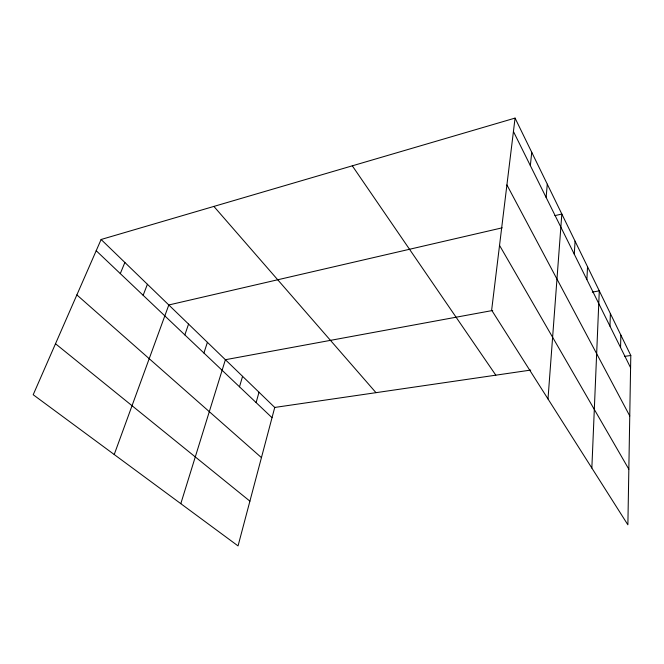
<?xml version="1.0" encoding="UTF-8"?>
<svg xmlns="http://www.w3.org/2000/svg" width="664" height="664" viewBox="0 0 664 664"><rect width="100%" height="100%" fill="white"/><g stroke="black" fill="none" stroke-linecap="round" stroke-linejoin="round"><path stroke-width="1" d="M515.065 118.092L630.8 355.481L627.878 524.817L491.642 310.163L515.065 118.092L101.111 239.488L33.2 394.731L238.044 545.908L274.738 407.447L101.111 239.488M620.558 347.513L620.865 335.104M609.967 326.148L610.382 313.591M591.848 468.037L599.293 290.849L592.28 292.135M586.876 279.594L587.54 266.754M574.269 254.163L575.082 241.19M547.999 398.956L561.835 214.024L554.888 215.634M546.115 197.407L547.294 184.185M530.345 165.602L531.739 152.288M256.121 402.583L259.01 392.225M239.496 386.805L242.576 376.33M180.807 503.661L225.395 359.714L492.721 310.47M203.914 353.016L207.409 342.317M184.841 334.897L188.568 324.09M114.216 454.525L168.805 304.975L502.191 227.827M143.142 295.297L147.408 284.275M120.292 273.609L124.873 262.471M274.738 407.447L530.677 370.089M624.675 356.377L630.8 355.481M55.502 343.744L249.905 501.146M76.866 294.907L261.442 457.62M96.197 250.718L272.024 417.689M213.883 206.413L375.982 392.665M352.31 165.817L495.817 375.177M499.544 245.398L628.841 469.207M506.914 184.924L629.762 415.938M513.43 131.497L630.592 367.74"/></g></svg>
